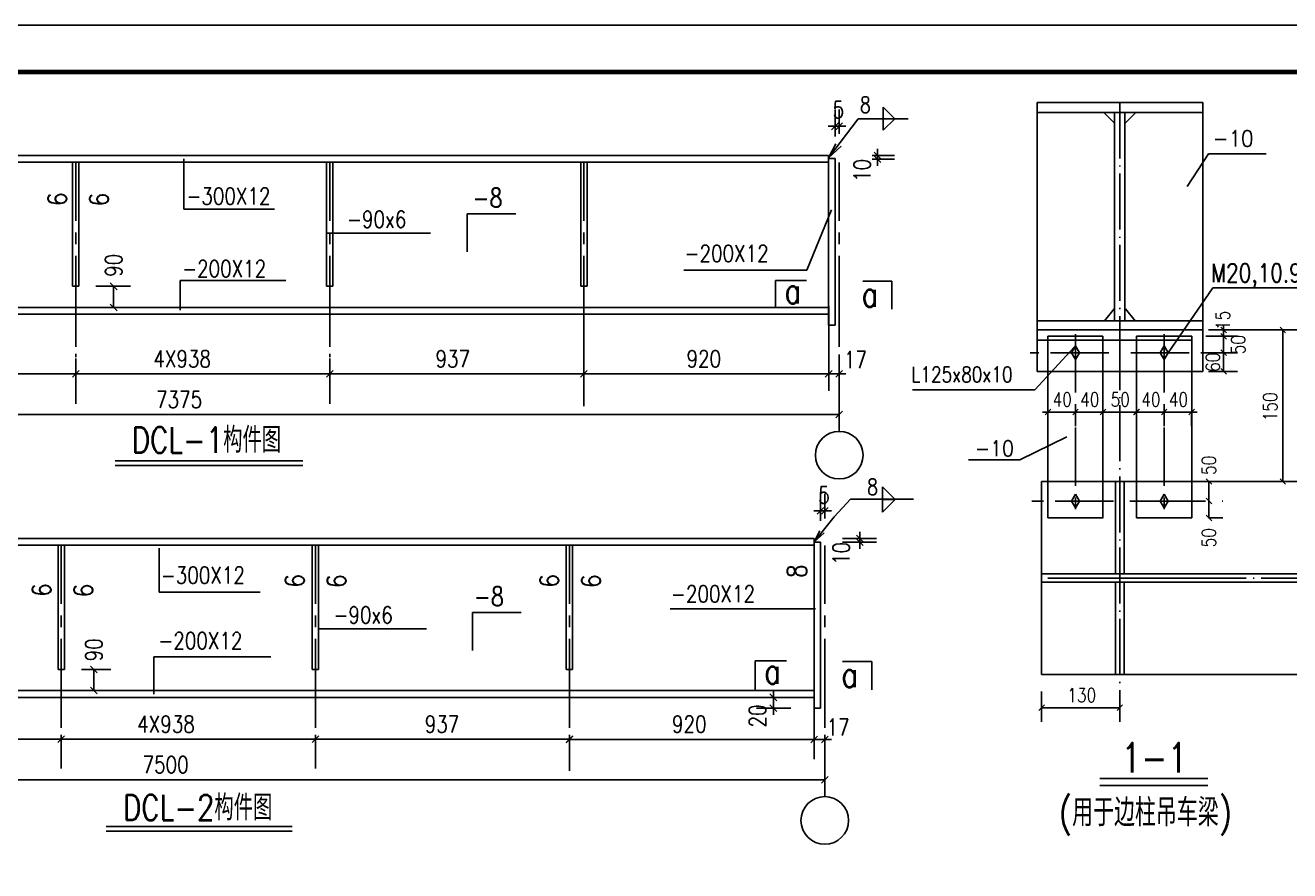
# Model space of a CAD drawing. Extents: x 32177600 to 32582346, y -189249 to 154687.
# Drawn here: x 32525412 to 32552498, y 81219 to 99328 of the extents above; entities that cross this region are included whole.
import ezdxf

# ---------------------------------------------------------------- set-up
doc = ezdxf.new("R2010")
doc.units = 0
doc.header["$LTSCALE"] = 1000
doc.header["$MEASUREMENT"] = 0
for name, pattern in [('ACAD_ISO04W100', [30.5, 24, -3, 0.5, -3]), ('CENTER', [2, 1.25, -0.25, 0.25, -0.25]), ('DASHED', [19.05, 12.7, -6.35])]:
    doc.linetypes.add(name, pattern=pattern)
doc.layers.get('0').update_dxf_attribs({"linetype": 'CONTINUOUS'})
doc.layers.get('DEFPOINTS').update_dxf_attribs({"linetype": 'CONTINUOUS'})
for name, color, linetype in [('AXIS', 3, 'CONTINUOUS'), ('C', 6, 'CENTER'), ('D', 4, 'CONTINUOUS'), ('DOTE', 1, 'ACAD_ISO04W100'), ('G', 1, 'CONTINUOUS'), ('GJ', 1, 'CONTINUOUS'), ('J', 4, 'CONTINUOUS'), ('PUB_TITLE', 4, 'CONTINUOUS')]:
    doc.layers.add(name, color=color, linetype=linetype)
doc.styles.add('DIM_FONT', font='SIMPLEX.shx', dxfattribs={"width": 0.8})
doc.styles.add('HZJ', font='simplex.shx', dxfattribs={"width": 0.7, "bigfont": 'fjktxt.shx'})
doc.styles.add('ROMANS', font='simplex.shx', dxfattribs={"width": 0.5, "bigfont": 'fjktxt.shx'})

msp = doc.modelspace()

# ---------------------------------------------------------------- linework, layer by layer
for p, q in [((32547090.1, 97675), (32550638.8, 97675)), ((32547090.1, 97462.2), (32547090.1, 97675)), ((32547090.1, 97675), (32550638.8, 97675)), ((32547090.1, 97462.2), (32547090.1, 97675)), ((32550638.8, 97462.2), (32550638.8, 97675)), ((32550638.8, 97462.2), (32550638.8, 97675)), ((32547090.1, 92999.7), (32547090.1, 97462.2)), ((32547090.1, 97462.2), (32550638.8, 97462.2)), ((32550638.8, 97462.2), (32547090.1, 97462.2)), ((32547090.1, 92999.7), (32547090.1, 97462.2)), ((32548749.7, 97222.9), (32548515.9, 97456.7)), ((32548748.3, 97462.2), (32548748.3, 92999.7)), ((32548748.3, 97462.2), (32548748.3, 92999.7)), ((32548967.3, 97222.9), (32549201.2, 97456.7)), ((32548968.8, 97462.2), (32548968.8, 92999.7)), ((32548968.8, 97462.2), (32548968.8, 92999.7)), ((32550638.8, 92999.7), (32550638.8, 97462.2)), ((32550638.8, 92999.7), (32550638.8, 97462.2)), ((32515831.8, 96539.6), (32542621.4, 96539.6)), ((32542621.4, 96539.6), (32542621.4, 96486.9)), ((32542621.4, 93084.9), (32542621.4, 96486.9)), ((32542621.4, 96473.9), (32542757.5, 96473.9)), ((32542757.5, 93084.9), (32542757.5, 96473.9)), ((32515831.8, 96394.4), (32542621.4, 96394.4)), ((32526423.4, 93736.3), (32526423.4, 96394.4)), ((32526559.4, 93736.3), (32526559.4, 96394.4)), ((32531866.6, 93736.3), (32531866.6, 96394.4)), ((32532002.6, 93736.3), (32532002.6, 96394.4)), ((32537309.8, 93736.3), (32537309.8, 96394.4)), ((32537445.8, 93736.3), (32537445.8, 96394.4)), ((32526423.4, 93736.3), (32526559.4, 93736.3)), ((32531866.6, 93736.3), (32532002.6, 93736.3)), ((32537309.8, 93736.3), (32537445.8, 93736.3)), ((32515831.8, 93282.7), (32542621.4, 93282.7)), ((32548734.7, 93255.5), (32548527.4, 92997.8)), ((32548982.4, 93255.5), (32549189.7, 92997.8)), ((32514464.1, 93137.6), (32542621.4, 93137.6)), ((32542621.4, 93084.9), (32542621.4, 92903.5)), ((32542757.5, 93084.9), (32542757.5, 92903.5)), ((32547090.1, 92999.7), (32547090.1, 92801.3)), ((32547090.1, 92999.7), (32547090.1, 92801.3)), ((32547090.1, 92999.7), (32550638.8, 92999.7)), ((32550638.8, 92999.7), (32547090.1, 92999.7)), ((32550638.8, 92999.7), (32550638.8, 92801.3)), ((32550638.8, 92999.7), (32550638.8, 92801.3)), ((32542757.5, 92903.5), (32542622.1, 92903.5)), ((32542648.6, 92903.5), (32542648.6, 92903.5)), ((32542648.6, 92903.5), (32542648.6, 92903.5)), ((32547090.1, 92801.3), (32550402, 92801.3)), ((32547090.1, 92801.3), (32550402, 92801.3)), ((32548498.1, 92667), (32547315, 92667)), ((32547315, 92106.7), (32547315, 92667)), ((32550638.8, 92801.3), (32547315.9, 92801.3)), ((32550638.8, 92801.3), (32547315.9, 92801.3)), ((32548498.1, 88775.5), (32548498.1, 92667)), ((32549215, 88775.5), (32549215, 92665.7)), ((32549215, 92665.7), (32550402, 92665.7)), ((32550402, 92106.7), (32550402, 92665.7)), ((32547908.8, 92459.8), (32547820.6, 92312.8)), ((32547997, 92312.8), (32547908.8, 92459.8)), ((32549720.1, 92312.8), (32549808.3, 92459.8)), ((32549808.3, 92459.8), (32549896.5, 92312.8)), ((32547315, 92106.7), (32547315, 88775.5)), ((32547820.6, 92312.8), (32547908.8, 92165.8)), ((32547908.8, 92165.8), (32547997, 92312.8)), ((32549808.3, 92165.8), (32549720.1, 92312.8)), ((32549896.5, 92312.8), (32549808.3, 92165.8)), ((32550402, 92106.7), (32550402, 88775.5)), ((32548498.1, 91915), (32549201.7, 91915)), ((32527338.6, 89897.3), (32531359.7, 89897.3)), ((32547183.6, 89555.7), (32547183.6, 85418.7)), ((32547315, 89555.7), (32547183.6, 89555.7)), ((32549214.5, 89418.7), (32549214.5, 89483.8)), ((32550402, 89555.7), (32554858.8, 89555.7)), ((32547908.8, 89283.9), (32547820.6, 89136.9)), ((32547820.6, 89136.9), (32547908.8, 88989.9)), ((32547997, 89136.9), (32547908.8, 89283.9)), ((32547908.8, 88989.9), (32547997, 89136.9)), ((32549720.1, 89136.9), (32549808.3, 89283.9)), ((32549808.3, 88989.9), (32549720.1, 89136.9)), ((32549808.3, 89283.9), (32549896.5, 89136.9)), ((32549896.5, 89136.9), (32549808.3, 88989.9)), ((32547315, 88775.5), (32548502.6, 88775.5)), ((32550402, 88775.5), (32549214.5, 88775.5)), ((32550402, 88775.5), (32549292.2, 88775.5)), ((32515522.9, 88334.5), (32542312.5, 88334.5)), ((32542312.5, 88334.5), (32542312.5, 88281.8)), ((32515522.9, 88189.3), (32542312.5, 88189.3)), ((32526114.5, 85531.2), (32526114.5, 88189.3)), ((32526250.6, 85531.2), (32526250.6, 88189.3)), ((32531557.7, 85531.2), (32531557.7, 88189.3)), ((32531693.8, 85531.2), (32531693.8, 88189.3)), ((32537000.9, 85531.2), (32537000.9, 88189.3)), ((32537137, 85531.2), (32537137, 88189.3)), ((32542312.5, 84879.8), (32542312.5, 88281.8)), ((32542312.5, 88256.1), (32542448.6, 88256.1)), ((32542448.6, 84879.8), (32542448.6, 88256.1)), ((32526114.5, 85531.2), (32526250.6, 85531.2)), ((32531557.7, 85531.2), (32531693.8, 85531.2)), ((32537000.9, 85531.2), (32537137, 85531.2)), ((32547183.6, 85418.7), (32554858.8, 85418.7)), ((32515522.9, 85077.6), (32542312.5, 85077.6)), ((32515522.9, 84932.5), (32542312.5, 84932.5)), ((32542312.5, 84879.8), (32542312.5, 84698.3)), ((32542448.6, 84879.8), (32542448.6, 84698.3)), ((32542447.9, 84698.3), (32542312.5, 84698.3)), ((32527142.8, 82065.2), (32531130.8, 82065.2))]:
    msp.add_line(p, q)
at = {"color": 0, "linetype": 'ByBlock'}
for p, q in [((32542685.5, 97091.5), (32542829.5, 97235.5)), ((32542920.2, 97235.5), (32542776.2, 97091.5)), ((32543597.6, 96611.6), (32543741.6, 96467.6)), ((32543741.6, 96389.2), (32543597.6, 96533.2)), ((32527376.5, 93664.3), (32527232.5, 93808.3)), ((32527232.5, 93354.7), (32527376.5, 93210.7)), ((32551023.3, 92861.3), (32551143.3, 92741.3)), ((32551143.3, 92605.7), (32551023.3, 92725.7)), ((32551143.3, 92605.7), (32551023.3, 92725.7)), ((32552410.5, 92741.3), (32552290.5, 92861.3)), ((32551143.3, 92252.8), (32551023.3, 92372.8)), ((32551023.3, 92372.8), (32551143.3, 92252.8)), ((32526419.4, 91788), (32526563.4, 91932)), ((32526563.4, 91932), (32526419.4, 91788)), ((32532006.6, 91932), (32531862.6, 91788)), ((32531862.6, 91788), (32532006.6, 91932)), ((32537305.8, 91788), (32537449.8, 91932)), ((32537449.8, 91932), (32537305.8, 91788)), ((32542550.1, 91788), (32542694.1, 91932)), ((32542550.1, 91788), (32542694.1, 91932)), ((32542920.2, 91932), (32542776.2, 91788)), ((32551023.3, 91975), (32551143.3, 91855)), ((32542776.2, 90918), (32542920.2, 91062)), ((32547259.5, 90982), (32547379.5, 91102)), ((32547848.8, 90982), (32547968.8, 91102)), ((32547968.8, 91102), (32547848.8, 90982)), ((32548558.1, 91102), (32548438.1, 90982)), ((32548558.1, 91102), (32548438.1, 90982)), ((32549155, 90982), (32549275, 91102)), ((32549158.9, 90982), (32549278.9, 91102)), ((32549748.3, 90982), (32549868.3, 91102)), ((32549868.3, 91102), (32549748.3, 90982)), ((32550457.6, 91102), (32550337.6, 90982)), ((32550828.2, 89495.7), (32550708.2, 89615.7)), ((32552290.5, 89615.7), (32552410.5, 89495.7)), ((32550708.2, 89198), (32550828.2, 89078)), ((32550828.7, 89078), (32550708.7, 89198)), ((32542376.6, 88856.1), (32542520.6, 89000.1)), ((32542611.3, 89000.1), (32542467.3, 88856.1)), ((32550708.7, 88835.5), (32550828.7, 88715.5)), ((32543214.9, 88406.5), (32543358.9, 88262.5)), ((32543358.9, 88184.1), (32543214.9, 88328.1)), ((32526952.9, 85459.2), (32526808.9, 85603.2)), ((32526808.9, 85149.6), (32526952.9, 85005.6)), ((32541364.6, 85004.5), (32541508.6, 84860.5)), ((32541508.6, 84626.3), (32541364.6, 84770.3)), ((32547243.6, 84769.2), (32547123.6, 84649.2)), ((32548798.5, 84649.2), (32548918.5, 84769.2)), ((32526110.5, 83962.1), (32526254.5, 84106.1)), ((32526254.5, 84106.1), (32526110.5, 83962.1)), ((32531697.7, 84106.1), (32531553.7, 83962.1)), ((32531553.7, 83962.1), (32531697.7, 84106.1)), ((32536996.9, 83962.1), (32537140.9, 84106.1)), ((32537140.9, 84100), (32536996.9, 83956)), ((32542240.5, 83956), (32542384.5, 84100)), ((32542240.5, 83956), (32542384.5, 84100)), ((32542611.3, 84100), (32542467.3, 83956)), ((32542467.3, 83093.5), (32542611.3, 83237.5))]:
    msp.add_line(p, q, dxfattribs=at)
for centre in [(32542848.2, 90119.7), (32542539.3, 82295.2)]:
    msp.add_circle(centre, 510.3)
at = {"layer": 'AXIS'}
for p, q in [((32542757.5, 96949.1), (32542757.5, 97523.5)), ((32542848.2, 97001.8), (32542848.2, 97523.5)), ((32543791.8, 97327.3), (32543791.8, 97572.2)), ((32544036.8, 97327.3), (32543791.8, 97572.2)), ((32542621.4, 96486.9), (32543251.9, 97322.6)), ((32543251.9, 97322.6), (32544325.2, 97322.6)), ((32543791.8, 97327.3), (32543791.8, 97082.3)), ((32544036.8, 97327.3), (32543791.8, 97082.3)), ((32542757.5, 97163.5), (32542613.5, 97163.5)), ((32542757.5, 97163.5), (32542848.2, 97163.5)), ((32542848.2, 97163.5), (32542992.2, 97163.5)), ((32542621.4, 96486.9), (32542774.9, 96790.2)), ((32542621.4, 96486.9), (32542888.4, 96736.7)), ((32528810.3, 95388.6), (32528810.3, 96467.9)), ((32543556.1, 96539.6), (32544029.6, 96539.6)), ((32543556.1, 96461.2), (32544029.6, 96461.2)), ((32543669.6, 96539.6), (32543669.6, 96683.6)), ((32543669.6, 96539.6), (32543669.6, 96461.2)), ((32543669.6, 96461.2), (32543669.6, 96317.2)), ((32528810.3, 95388.6), (32530751.3, 95388.6)), ((32542680, 95372.2), (32542153.1, 94085.1)), ((32534879.7, 95291.1), (32535919.5, 95291.1)), ((32534879.7, 94476.8), (32534879.7, 95291.1)), ((32531866.6, 94875.3), (32534094.7, 94875.3)), ((32542153.1, 94085.1), (32539518.6, 94085.1)), ((32526923.4, 93736.3), (32527664.5, 93736.3)), ((32527304.5, 93736.3), (32527304.5, 93282.7)), ((32528727, 93863.1), (32530995, 93863.1)), ((32528727, 93863.1), (32528727, 93222.9)), ((32526923.4, 93282.7), (32527664.5, 93282.7)), ((32551083.3, 92801.3), (32551083.3, 92921.3)), ((32550704.4, 92665.7), (32551383.3, 92665.7)), ((32550704.4, 92665.7), (32551383.3, 92665.7)), ((32550762, 92801.3), (32552650.5, 92801.3)), ((32550762, 92801.3), (32551383.3, 92801.3)), ((32551083.3, 92665.7), (32551083.3, 92801.3)), ((32551083.3, 92312.8), (32551083.3, 92665.7)), ((32551083.3, 92665.7), (32551083.3, 92545.7)), ((32552350.5, 89555.7), (32552350.5, 92801.3)), ((32537377.8, 92558.2), (32537377.8, 91500)), ((32526491.4, 92292), (32526491.4, 92220)), ((32526491.4, 92292), (32526491.4, 92220)), ((32531934.6, 92292), (32531934.6, 92220)), ((32531934.6, 92292), (32531934.6, 92220)), ((32537377.8, 92292), (32537377.8, 92220)), ((32542848.2, 92276.7), (32542848.2, 91500)), ((32542848.2, 92273.8), (32542848.2, 90630)), ((32550677.6, 92312.8), (32551383.3, 92312.8)), ((32551083.3, 91915), (32551083.3, 92312.8)), ((32551138.7, 92312.8), (32551383.3, 92312.8)), ((32521048.2, 91860), (32526491.4, 91860)), ((32526491.4, 91860), (32531934.6, 91860)), ((32531934.6, 91860), (32537377.8, 91860)), ((32537377.8, 91860), (32542622.1, 91860)), ((32542622.1, 91860), (32542478.1, 91860)), ((32542622.1, 92087.1), (32542622.1, 91500)), ((32542622.1, 91860), (32542848.2, 91860)), ((32542848.2, 91860), (32542992.2, 91860)), ((32550762, 91915), (32551383.3, 91915)), ((32542622.1, 91510.5), (32542622.1, 91500)), ((32548498.1, 91393.5), (32548498.1, 91342)), ((32549215, 91393.5), (32549215, 91342)), ((32547319.5, 91042), (32547199.5, 91042)), ((32547319.5, 91042), (32547908.8, 91042)), ((32547908.8, 91042), (32547788.8, 91042)), ((32548498.1, 91042), (32547908.8, 91042)), ((32547908.8, 91042), (32548028.8, 91042)), ((32548498.1, 91042), (32548618.1, 91042)), ((32548498.1, 91042), (32549215, 91042)), ((32549218.9, 91042), (32549098.9, 91042)), ((32549218.9, 91042), (32549808.3, 91042)), ((32549808.3, 91042), (32549688.3, 91042)), ((32550397.6, 91042), (32549808.3, 91042)), ((32549808.3, 91042), (32549928.3, 91042)), ((32550397.6, 91042), (32550517.6, 91042)), ((32515605, 90990), (32542848.2, 90990)), ((32547319.5, 90982), (32547319.5, 90742)), ((32547908.8, 90982), (32547908.8, 90742)), ((32547908.8, 90982), (32547908.8, 90742)), ((32548498.1, 90982), (32548498.1, 90742)), ((32549218.9, 90982), (32549218.9, 90742)), ((32549808.3, 90982), (32549808.3, 90742)), ((32549808.3, 90982), (32549808.3, 90742)), ((32550397.6, 90982), (32550397.6, 90742)), ((32543772.6, 88900.7), (32543772.6, 89445)), ((32544044.7, 89172.8), (32543772.6, 89445)), ((32550618.5, 89555.7), (32550468.2, 89555.7)), ((32550762, 89555.7), (32552650.5, 89555.7)), ((32550768.2, 89138), (32550768.2, 89555.7)), ((32542448.6, 88713.8), (32542448.6, 89288.1)), ((32542539.3, 88766.5), (32542539.3, 89288.1)), ((32542743, 88798.6), (32543091.1, 89178.2)), ((32543091.1, 89178.2), (32544436.7, 89178.2)), ((32544044.7, 89172.8), (32543772.6, 88900.7)), ((32543772.6, 89172.8), (32544044.7, 89172.8)), ((32543972.6, 89177.2), (32544158.8, 89177.2)), ((32550768.7, 88775.5), (32550768.7, 89138)), ((32551051, 89138), (32551068.7, 89138)), ((32551051, 89138), (32551068.2, 89138)), ((32542448.6, 88928.1), (32542304.6, 88928.1)), ((32542448.6, 88928.1), (32542539.3, 88928.1)), ((32542539.3, 88928.1), (32542683.3, 88928.1)), ((32542312.5, 88266.6), (32542743, 88798.6)), ((32550762, 88775.5), (32551068.7, 88775.5)), ((32542312.5, 88266.6), (32542429.8, 88497.8)), ((32542312.5, 88266.6), (32542528.5, 88454.3)), ((32542915.8, 88334.5), (32543646.9, 88334.5)), ((32543286.9, 88334.5), (32543286.9, 88478.5)), ((32543286.9, 88334.5), (32543286.9, 88256.1)), ((32528279.9, 88124.8), (32528279.9, 87188.6)), ((32542915.8, 88256.1), (32543646.9, 88256.1)), ((32543286.9, 88256.1), (32543286.9, 88112.1)), ((32528279.9, 87188.6), (32530443.1, 87188.6)), ((32534993.3, 86751.5), (32536033, 86751.5)), ((32534993.3, 85937.2), (32534993.3, 86751.5)), ((32542338.2, 86830.1), (32539228.1, 86830.1)), ((32531693.8, 86400.6), (32534005.6, 86400.6)), ((32528167.5, 85801.7), (32530668.6, 85801.7)), ((32528167.5, 84999.8), (32528167.5, 85801.7)), ((32526614.5, 85531.2), (32527240.9, 85531.2)), ((32526880.9, 85531.2), (32526880.9, 85077.6)), ((32526614.5, 85077.6), (32527240.9, 85077.6)), ((32541436.6, 84932.5), (32541436.6, 85076.5)), ((32547183.6, 85058.7), (32547183.6, 84409.2)), ((32541811.4, 84932.5), (32541076.6, 84932.5)), ((32541436.6, 84698.3), (32541436.6, 84932.5)), ((32548858.5, 84787.5), (32548858.5, 84409.2)), ((32541811.4, 84698.3), (32541076.6, 84698.3)), ((32541436.6, 84698.3), (32541436.6, 84554.3)), ((32547183.6, 84709.2), (32548858.5, 84709.2)), ((32526182.5, 84466.1), (32526182.5, 84394.1)), ((32526182.5, 84466.1), (32526182.5, 84394.1)), ((32531625.7, 84466.1), (32531625.7, 84394.1)), ((32531625.7, 84466.1), (32531625.7, 84394.1)), ((32537068.9, 84466.1), (32537068.9, 84394.1)), ((32542312.5, 84247.7), (32542312.5, 83668)), ((32520739.3, 84034.1), (32526182.5, 84034.1)), ((32526182.5, 84034.1), (32531625.7, 84034.1)), ((32531625.7, 84034.1), (32537068.9, 84034.1)), ((32537068.9, 84028), (32542312.5, 84028)), ((32542312.5, 84028), (32542168.5, 84028)), ((32542312.5, 84028), (32542539.3, 84028)), ((32542539.3, 84101), (32542539.3, 82805.5)), ((32542539.3, 84028), (32542683.3, 84028)), ((32537068.9, 83939.2), (32537068.9, 83668)), ((32542539.3, 83870.8), (32542539.3, 83668)), ((32542312.5, 83605.6), (32542312.5, 83668)), ((32515296.1, 83165.5), (32542539.3, 83165.5))]:
    msp.add_line(p, q, dxfattribs=at)
at = {"layer": 'C'}
for p, q in [((32526491.4, 93137.6), (32526491.4, 96539.6)), ((32531934.6, 93137.6), (32531934.6, 96539.6)), ((32537377.8, 93137.6), (32537377.8, 96539.6)), ((32542848.2, 93137.6), (32542848.2, 96539.6)), ((32526491.4, 93691), (32526491.4, 91942.5)), ((32531934.6, 93691), (32531934.6, 91942.5)), ((32537377.8, 93691), (32537377.8, 91942.5)), ((32542848.2, 93691), (32542848.2, 91942.5)), ((32542622.1, 93311.7), (32542622.1, 91942.5)), ((32547908.8, 92714.1), (32547908.8, 88775.5)), ((32549808.3, 92714.1), (32549808.3, 88775.5)), ((32548622.7, 92312.8), (32546938.4, 92312.8)), ((32549094.3, 92312.8), (32550778.7, 92312.8)), ((32526491.4, 91942.5), (32526491.4, 91220.1)), ((32531934.6, 91942.5), (32531934.6, 91220.1)), ((32537377.8, 91942.5), (32537377.8, 91171.5)), ((32542848.2, 91942.5), (32542848.2, 90968.4)), ((32548726.4, 89138), (32546938.4, 89138)), ((32549074, 89138), (32550172.7, 89138)), ((32549592.3, 89138), (32550691, 89138)), ((32526182.5, 84932.5), (32526182.5, 88334.5)), ((32531625.7, 84932.5), (32531625.7, 88334.5)), ((32537068.9, 84932.5), (32537068.9, 88334.5)), ((32542539.3, 84932.5), (32542539.3, 88334.5)), ((32526182.5, 85531.2), (32526182.5, 84129.6)), ((32531625.7, 85531.2), (32531625.7, 84129.6)), ((32537068.9, 85531.2), (32537068.9, 84129.6)), ((32542539.3, 85531.2), (32542539.3, 84129.6)), ((32542312.5, 84698.3), (32542312.5, 84129.6)), ((32526182.5, 84129.6), (32526182.5, 83407.2)), ((32531625.7, 84129.6), (32531625.7, 83407.2)), ((32537068.9, 84129.6), (32537068.9, 83358.5)), ((32542539.3, 84129.6), (32542539.3, 83407.2))]:
    msp.add_line(p, q, dxfattribs=at)
at = {"layer": 'D'}
for p, q in [((32550299, 95875.7), (32550759.4, 96575)), ((32550759.4, 96575), (32551994.1, 96575)), ((32549896.5, 92312.8), (32550851.3, 93707.6)), ((32550851.3, 93707.6), (32553675.5, 93707.6)), ((32547882.2, 92435.4), (32547041.5, 91519.1)), ((32547041.5, 91519.1), (32544415.6, 91519.1)), ((32546716.9, 90021.5), (32547721.5, 90513.2)), ((32546716.9, 90021.5), (32545620.5, 90021.5))]:
    msp.add_line(p, q, dxfattribs=at)
at = {"layer": 'D', "color": 7}
msp.add_line((32548430.6, 83043.7), (32550742, 83043.7), dxfattribs=at)
at = {"layer": 'DEFPOINTS'}
for p, q in [((32547090.1, 92801.3), (32547090.1, 91915)), ((32550638.8, 92801.3), (32550638.8, 91915)), ((32547315, 91915), (32547090.1, 91915)), ((32550402, 91915), (32550638.8, 91915))]:
    msp.add_line(p, q, dxfattribs=at)
at = {"layer": 'DEFPOINTS', "color": 0, "linetype": 'ByBlock'}
for p in [(32550402, 92665.7), (32549612.6, 89555.7), (32550130.9, 89555.7), (32550130.9, 89555.7), (32550402, 89138), (32550402, 89138), (32550402, 88775.5)]:
    msp.add_point(p, dxfattribs=at)
at = {"layer": 'DOTE', "ltscale": 0.05}
for p, q in [((32548858.5, 97675), (32548858.5, 92714.1)), ((32548858.5, 92714.1), (32548858.5, 84570)), ((32547315, 87487.2), (32555981.9, 87487.2)), ((32550675.4, 87487.2), (32547315, 87487.2))]:
    msp.add_line(p, q, dxfattribs=at)
at = {"layer": 'G'}
for p, q in [((32541482.2, 93282.7), (32541482.2, 93862.2)), ((32541482.2, 93862.2), (32542149.2, 93862.2)), ((32543976.9, 93846.5), (32543352.3, 93846.5)), ((32543976.9, 93244.2), (32543976.9, 93846.5)), ((32527338.6, 89998.1), (32531359.7, 89998.1)), ((32541048.3, 85714.7), (32541715.4, 85714.7)), ((32541048.3, 85084), (32541048.3, 85714.7)), ((32543543.1, 85699.1), (32542918.5, 85699.1)), ((32543543.1, 85096.8), (32543543.1, 85699.1)), ((32527142.8, 82166), (32531130.8, 82166))]:
    msp.add_line(p, q, dxfattribs=at)
at = {"layer": 'GJ'}
msp.add_line((32548430.6, 83194.5), (32550742, 83194.5), dxfattribs=at)
at = {"layer": 'J', "linetype": 'DASHED'}
for p, q in [((32547090.1, 92584.9), (32550402, 92584.9)), ((32548498.1, 91915), (32547315, 91915)), ((32550402, 91915), (32549201.7, 91915))]:
    msp.add_line(p, q, dxfattribs=at)
at = {"layer": 'J'}
for p, q in [((32547315, 89555.7), (32550402, 89555.7)), ((32548767.2, 89555.7), (32548767.2, 87575.4)), ((32548949.9, 89555.7), (32548949.9, 87575.4)), ((32547183.6, 87575.4), (32554858.8, 87575.4)), ((32547183.6, 87399), (32554858.8, 87399)), ((32548767.2, 87399), (32548767.2, 85418.7)), ((32548949.9, 87399), (32548949.9, 85418.7))]:
    msp.add_line(p, q, dxfattribs=at)
at = {"layer": 'PUB_TITLE'}
msp.add_lwpolyline([(32508046.3, 57327.6), (32582346.3, 57327.6), (32582346.3, 99327.6), (32508046.3, 99327.6)], close=True, dxfattribs=at)
at = {"layer": 'PUB_TITLE', "const_width": 100}
msp.add_lwpolyline([(32510546.3, 58327.6), (32581346.3, 58327.6), (32581346.3, 98327.6), (32510546.3, 98327.6)], close=True, dxfattribs=at)

# ---------------------------------------------------------------- texts
at = {"color": 7, "style": 'DIM_FONT', "width": 0.8}
for s, height, p in [('5', 360, (32542706.8, 97341.8)), ('4X938', 360, (32528155, 92004)), ('937', 360, (32534199.3, 92004)), ('920', 360, (32539577.1, 92004)), ('17', 360, (32542947.6, 91984)), ('7375', 360, (32528213.2, 91134)), ('40', 300, (32547419.9, 91162)), ('40', 300, (32548009.2, 91162)), ('50', 300, (32548662.3, 91162)), ('40', 300, (32549319.3, 91162)), ('40', 300, (32549908.6, 91162)), ('5', 360, (32542398, 89086.5)), ('130', 300, (32547735.3, 84829.2)), ('4X938', 360, (32527809.5, 84178.1)), ('937', 360, (32533969.1, 84178.1)), ('920', 360, (32539265.5, 84178.1)), ('17', 360, (32542578.2, 84113.2)), ('7500', 360, (32527923.5, 83309.5))]:
    msp.add_text(s, height=height, dxfattribs=at).set_placement(p)
for s, height, style, width, p in [('-10', 343.98, 'ROMANS', 0.9, (32550846.8, 96731.8)), ('-300X12', 360, 'ROMANS', 0.8, (32528862.5, 95488.4)), ('-8', 408.24, 'ROMANS', 0.8, (32534992.1, 95431.5)), ('-90x6', 360, 'ROMANS', 0.8, (32532303.5, 94992.3)), ('-200X12', 360, 'ROMANS', 0.8, (32539534.5, 94260.6)), ('-200X12', 360, 'ROMANS', 0.8, (32528770.7, 93933.9)), ('M20,10.9级', 393.75, 'HZJ', 0.8, (32550812.4, 93826.7)), ('a', 544.3, 'ROMANS', 0.8, (32541674, 93369.6)), ('a', 544.3, 'ROMANS', 0.8, (32543325.6, 93295.9)), ('L125x80x10', 330.75, 'ROMANS', 0.8, (32544395.7, 91683.6)), ('DCL-1构件图', 544.32, 'ROMANS', 0.8, (32527691.7, 90173.1)), ('-10', 330.75, 'ROMANS', 0.9, (32545748.4, 90100.5)), ('-300X12', 360, 'ROMANS', 0.8, (32528313.9, 87370.2)), ('-8', 408.24, 'ROMANS', 0.8, (32535021.4, 86891.9)), ('-200X12', 360, 'ROMANS', 0.8, (32539243.9, 86967.7)), ('-90x6', 360, 'ROMANS', 0.8, (32532012.9, 86517.6)), ('-200X12', 360, 'ROMANS', 0.8, (32528261.5, 85966.3)), ('a', 544.3, 'ROMANS', 0.8, (32541240.1, 85222.2)), ('a', 544.3, 'ROMANS', 0.8, (32542891.8, 85148.5)), ('1-1', 630, 'ROMANS', 0.8, (32548885.8, 83321.5)), ('DCL-2构件图', 544.32, 'ROMANS', 0.8, (32527503.2, 82299.8)), ('(用于边柱吊车梁)', 590.62, 'HZJ', 0.8, (32547552.8, 82169.2))]:
    msp.add_text(s, height=height, dxfattribs=dict(style=style, width=width)).set_placement(p)
for s, height, p in [('10', 360, (32543517.5, 95972.3)), ('90', 360, (32527484.8, 93938.6)), ('15', 300, (32551218.1, 92801.2)), ('50', 300, (32551545.6, 92282.1)), ('60', 300, (32551001.8, 91902.9)), ('150', 300, (32552230.5, 90847.1)), ('50', 300, (32550918.5, 89696.5)), ('50', 300, (32550918.5, 88145.7)), ('10', 360, (32543070.6, 87767.2)), ('90', 360, (32527061.2, 85703.1)), ('20', 360, (32541277.6, 84286.2))]:
    msp.add_text(s, height=height, rotation=90, dxfattribs=at).set_placement(p)
at = {"style": 'ROMANS', "width": 0.8}
for s, p in [('6', (32526302, 95464.4)), ('6', (32527196, 95454.5)), ('6', (32531389.5, 87289.8)), ('6', (32532283.5, 87279.9)), ('6', (32536842.5, 87289.8)), ('6', (32537736.5, 87279.9)), ('8', (32542144.3, 87495)), ('6', (32525966.3, 87091.3)), ('6', (32526860.3, 87081.4))]:
    msp.add_text(s, height=408.2, rotation=90, dxfattribs=at).set_placement(p)
at = {"layer": 'AXIS', "style": 'ROMANS', "width": 0.8}
for p in [(32543291, 97454.9), (32543445.9, 89270.5)]:
    msp.add_text('8', height=340.2, dxfattribs=at).set_placement(p)

doc.saveas('drawing.dxf')
